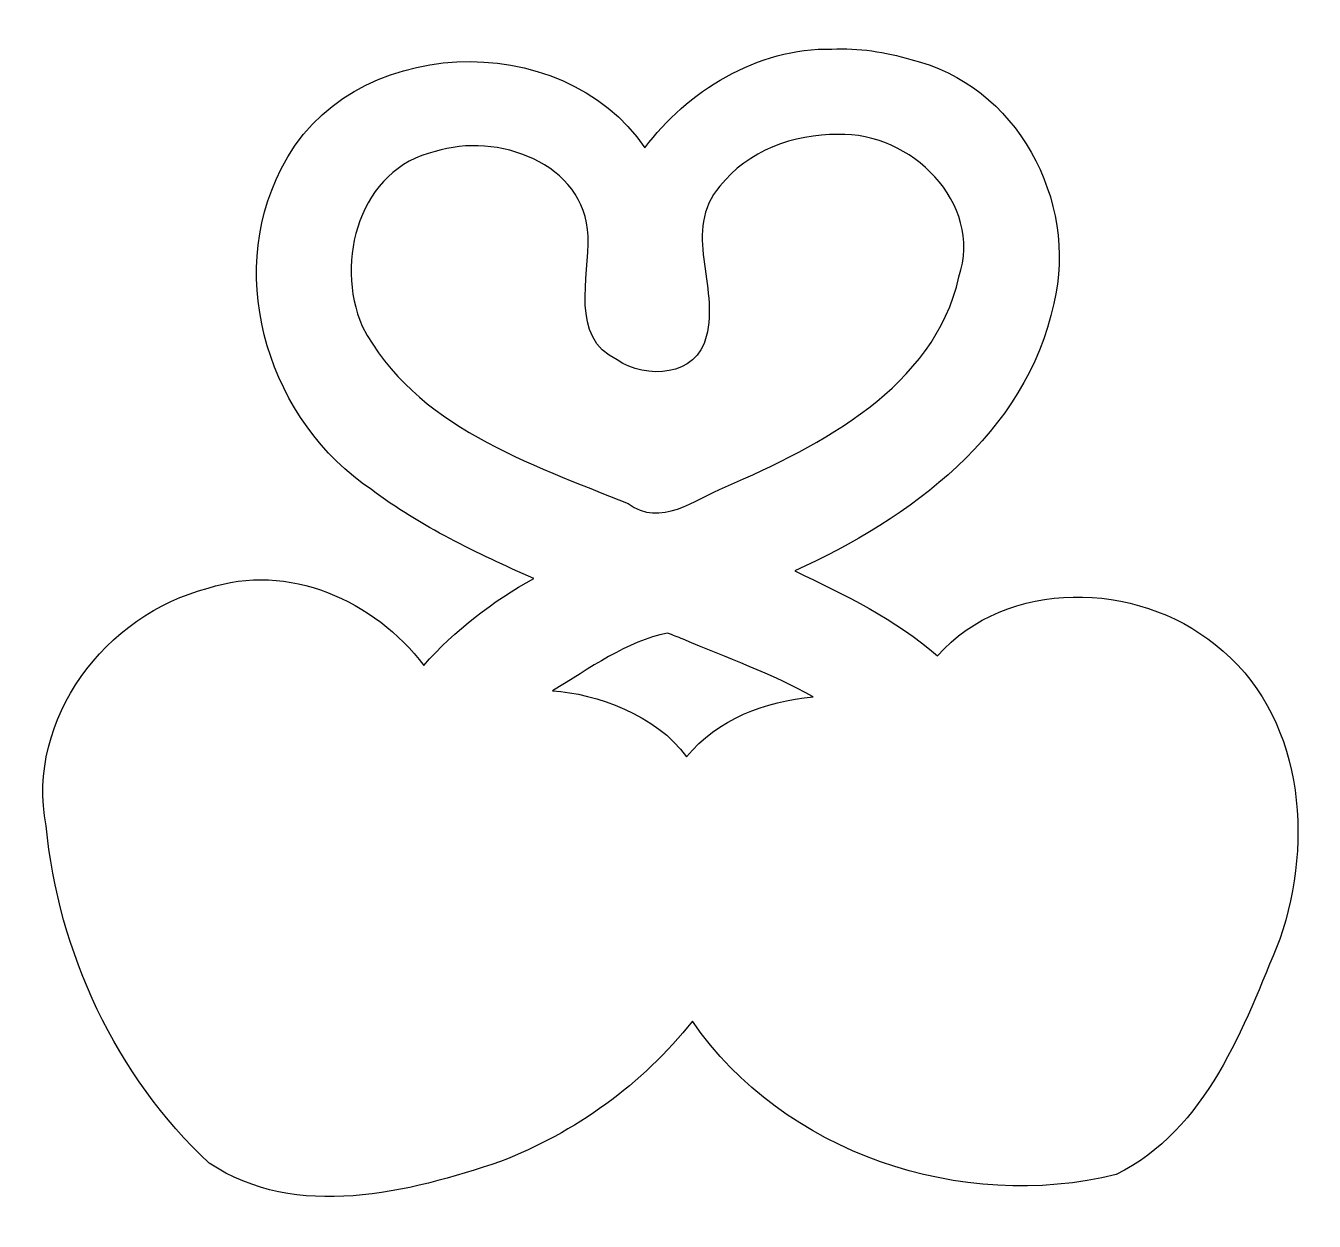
# Model space of a CAD drawing. Header units: centimetres. Extents: x -3.59 to 2.24, y 1.23 to 6.64.
import ezdxf

# ---------------------------------------------------------------- set-up
doc = ezdxf.new("R2010")
doc.units = ezdxf.units.CM
doc.header["$MEASUREMENT"] = 0
doc.layers.add('Layer 1', color=7, linetype='Continuous')

msp = doc.modelspace()

# ---------------------------------------------------------------- linework, layer by layer
at = {"layer": 'Layer 1', "color": 216}
for points, knots in [([(0.05746, 6.53351), (-0.27707, 6.54099), (-0.60199, 6.34016), (-0.78755, 6.08703), (-0.78755, 6.08703), (-1.16234, 6.63865), (-2.13389, 6.6023), (-2.4321, 5.99112), (-2.4321, 5.99112), (-2.69016, 5.49256), (-2.47825, 4.84259), (-2.02365, 4.5417), (-2.02365, 4.5417), (-1.80289, 4.37389), (-1.54564, 4.25241), (-1.29026, 4.13986), (-1.29026, 4.13986), (-1.47629, 4.03692), (-1.64671, 3.90556), (-1.78801, 3.74629), (-1.78801, 3.74629), (-2.0079, 4.0395), (-2.40334, 4.21672), (-2.76283, 4.09521), (-2.76283, 4.09521), (-3.22553, 3.97818), (-3.58718, 3.50609), (-3.49544, 3.02128), (-3.49544, 3.02128), (-3.43963, 2.44946), (-3.17949, 1.88866), (-2.75787, 1.49651), (-2.75787, 1.49651), (-2.36418, 1.23367), (-1.85498, 1.36329), (-1.44098, 1.50386), (-1.44098, 1.50386), (-1.10443, 1.63313), (-0.79811, 1.8534), (-0.5734, 2.13813), (-0.5734, 2.13813), (-0.16365, 1.54195), (0.64621, 1.27089), (1.34318, 1.44525), (1.34318, 1.44525), (1.75225, 1.64651), (1.92041, 2.1125), (2.08236, 2.50854), (2.08236, 2.50854), (2.23824, 2.95811), (2.18889, 3.53174), (1.79049, 3.84055), (1.79049, 3.84055), (1.43772, 4.12896), (0.84801, 4.1431), (0.53537, 3.79011), (0.53537, 3.79011), (0.34597, 3.95302), (0.11513, 4.06779), (-0.11038, 4.17376), (-0.11038, 4.17376), (0.40778, 4.40831), (0.93792, 4.79468), (1.0604, 5.38258), (1.0604, 5.38258), (1.17438, 5.84709), (0.88997, 6.3747), (0.41465, 6.48639), (0.41465, 6.48639), (0.29912, 6.52075), (0.17845, 6.53877), (0.05746, 6.53352), (0.05746, 6.53352), (0.05746, 6.53352), (0.05746, 6.53351), (0.05746, 6.53351)], [0, 0, 0, 0, 0.05, 0.05, 0.05, 0.05, 0.1, 0.1, 0.1, 0.1, 0.15, 0.15, 0.15, 0.15, 0.2, 0.2, 0.2, 0.2, 0.25, 0.25, 0.25, 0.25, 0.3, 0.3, 0.3, 0.3, 0.35, 0.35, 0.35, 0.35, 0.4, 0.4, 0.4, 0.4, 0.45, 0.45, 0.45, 0.45, 0.5, 0.5, 0.5, 0.5, 0.55, 0.55, 0.55, 0.55, 0.6, 0.6, 0.6, 0.6, 0.65, 0.65, 0.65, 0.65, 0.7, 0.7, 0.7, 0.7, 0.75, 0.75, 0.75, 0.75, 0.8, 0.8, 0.8, 0.8, 0.85, 0.85, 0.85, 0.85, 0.9, 0.9, 0.9, 0.9, 1, 1, 1, 1]), ([(0.08474, 6.14739), (0.41499, 6.15841), (0.74244, 5.83897), (0.6321, 5.50329), (0.6321, 5.50329), (0.51841, 5.00192), (0.00968, 4.74262), (-0.42427, 4.55384), (-0.42427, 4.55384), (-0.56286, 4.49645), (-0.71737, 4.36884), (-0.86404, 4.47851), (-0.86404, 4.47851), (-1.30529, 4.65825), (-1.83067, 4.82741), (-2.06583, 5.28005), (-2.06583, 5.28005), (-2.19364, 5.57487), (-2.07669, 5.99368), (-1.73593, 6.06967), (-1.73593, 6.06967), (-1.46025, 6.15982), (-1.05678, 6.01885), (-1.04471, 5.68768), (-1.04471, 5.68768), (-1.03827, 5.50203), (-1.12858, 5.22894), (-0.91325, 5.12792), (-0.91325, 5.12792), (-0.78262, 5.0388), (-0.553, 5.05247), (-0.51059, 5.23375), (-0.51059, 5.23375), (-0.44962, 5.4587), (-0.62212, 5.71334), (-0.44858, 5.9134), (-0.44858, 5.9134), (-0.32421, 6.0731), (-0.11362, 6.14937), (0.08472, 6.14739), (0.08472, 6.14739), (0.08472, 6.14739), (0.08474, 6.14739), (0.08474, 6.14739)], [0, 0, 0, 0, 0.0833333, 0.0833333, 0.0833333, 0.0833333, 0.1666667, 0.1666667, 0.1666667, 0.1666667, 0.25, 0.25, 0.25, 0.25, 0.3333333, 0.3333333, 0.3333333, 0.3333333, 0.4166667, 0.4166667, 0.4166667, 0.4166667, 0.5, 0.5, 0.5, 0.5, 0.5833333, 0.5833333, 0.5833333, 0.5833333, 0.6666667, 0.6666667, 0.6666667, 0.6666667, 0.75, 0.75, 0.75, 0.75, 0.8333333, 0.8333333, 0.8333333, 0.8333333, 1, 1, 1, 1]), ([(-0.61475, 3.86536), (-0.41728, 3.77949), (-0.21448, 3.71067), (-0.02771, 3.60408), (-0.02771, 3.60408), (-0.24154, 3.58516), (-0.46173, 3.50423), (-0.59987, 3.33288), (-0.59987, 3.33288), (-0.7356, 3.52464), (-1.01029, 3.61895), (-1.2051, 3.63219), (-1.2051, 3.63219), (-1.04184, 3.72987), (-0.86635, 3.85855), (-0.68599, 3.89299), (-0.68599, 3.89299), (-0.66224, 3.88378), (-0.63849, 3.87456), (-0.61475, 3.86535), (-0.61475, 3.86535), (-0.61475, 3.86535), (-0.61475, 3.86536), (-0.61475, 3.86536)], [0, 0, 0, 0, 0.1428571, 0.1428571, 0.1428571, 0.1428571, 0.2857143, 0.2857143, 0.2857143, 0.2857143, 0.4285714, 0.4285714, 0.4285714, 0.4285714, 0.5714286, 0.5714286, 0.5714286, 0.5714286, 0.7142857, 0.7142857, 0.7142857, 0.7142857, 1, 1, 1, 1])]:
    msp.add_open_spline(points, degree=3, knots=knots, dxfattribs=at)

doc.saveas('drawing.dxf')
